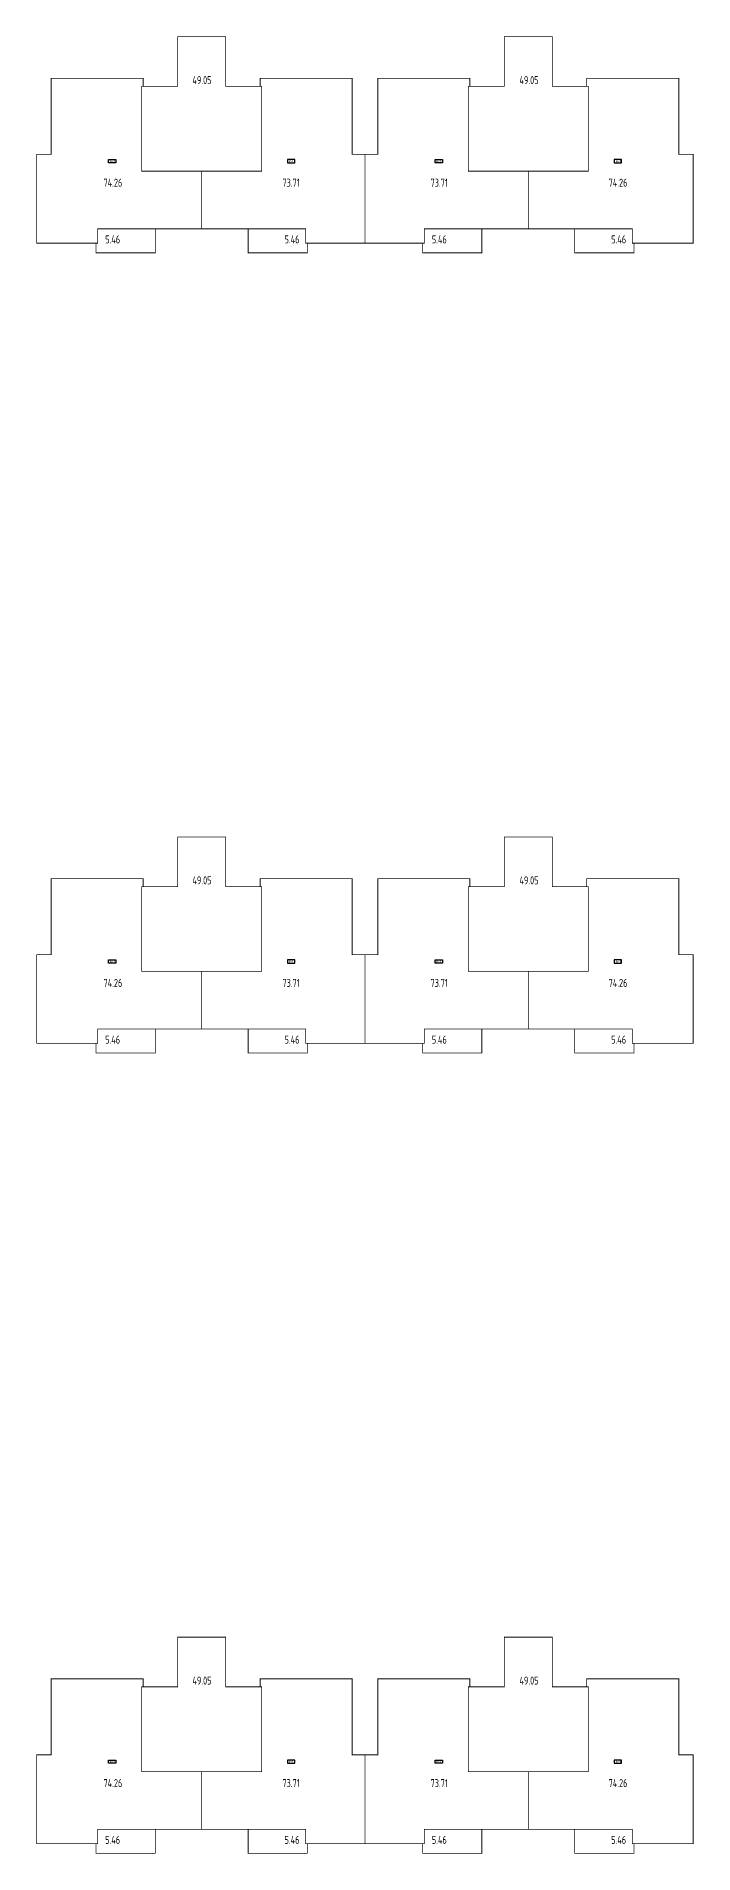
# Model space of a CAD drawing. Extents: x -624355 to 2378000, y 0 to 1700000.
# Drawn here: x 282120 to 323170, y 735000 to 848550 of the extents above; entities that cross this region are included whole.
import ezdxf

# ---------------------------------------------------------------- set-up
doc = ezdxf.new("R2010")
doc.units = 0
doc.header["$LTSCALE"] = 1000
doc.header["$MEASUREMENT"] = 0
for name, color, linetype, plot in [('X-Area-住宅公摊', 172, 'CONTINUOUS', False), ('X-Area-住宅套内', 212, 'CONTINUOUS', False), ('X-Area-住宅套内H', 223, 'CONTINUOUS', False), ('X-Area-户型编号', 212, 'CONTINUOUS', False)]:
    doc.layers.add(name, color=color, linetype=linetype, plot=plot)
doc.styles.add('TH-STYLE3', font='TSSDENG.shx', dxfattribs={"width": 0.7, "bigfont": 'TSSDCHN.shx'})

msp = doc.modelspace()

# ---------------------------------------------------------------- linework, layer by layer
at = {"layer": 'X-Area-住宅公摊', "const_width": 50}
for points in [[(290945, 845425), (288695, 845425), (288695, 840125), (296195, 840125), (296195, 845425), (293945, 845425), (293945, 848525), (290945, 848525)], [(314345, 845425), (316595, 845425), (316595, 840125), (309095, 840125), (309095, 845425), (311345, 845425), (311345, 848525), (314345, 848525)], [(290945, 795425), (288695, 795425), (288695, 790125), (296195, 790125), (296195, 795425), (293945, 795425), (293945, 798525), (290945, 798525)], [(314345, 795425), (316595, 795425), (316595, 790125), (309095, 790125), (309095, 795425), (311345, 795425), (311345, 798525), (314345, 798525)], [(290945, 745425), (288695, 745425), (288695, 740125), (296195, 740125), (296195, 745425), (293945, 745425), (293945, 748525), (290945, 748525)], [(314345, 745425), (316595, 745425), (316595, 740125), (309095, 740125), (309095, 745425), (311345, 745425), (311345, 748525), (314345, 748525)]]:
    msp.add_lwpolyline(points, close=True, dxfattribs=at)
at = {"layer": 'X-Area-住宅套内', "const_width": 50}
for points in [[(288795, 845425), (288795, 845925), (283045, 845925), (283045, 841175), (282145, 841175), (282145, 835625), (285945, 835625), (285945, 836525), (292445, 836525), (292445, 840125), (288695, 840125), (288695, 845425)], [(296095, 845425), (296095, 845925), (301845, 845925), (301845, 841175), (302645, 841175), (302645, 835625), (298945, 835625), (298945, 836525), (292445, 836525), (292445, 840125), (296195, 840125), (296195, 845425)], [(309195, 845425), (309195, 845925), (303445, 845925), (303445, 841175), (302645, 841175), (302645, 835625), (306345, 835625), (306345, 836525), (312845, 836525), (312845, 840125), (309095, 840125), (309095, 845425)], [(316495, 845425), (316495, 845925), (322245, 845925), (322245, 841175), (323145, 841175), (323145, 835625), (319345, 835625), (319345, 836525), (312845, 836525), (312845, 840125), (316595, 840125), (316595, 845425)], [(288795, 795425), (288795, 795925), (283045, 795925), (283045, 791175), (282145, 791175), (282145, 785625), (285945, 785625), (285945, 786525), (292445, 786525), (292445, 790125), (288695, 790125), (288695, 795425)], [(296095, 795425), (296095, 795925), (301845, 795925), (301845, 791175), (302645, 791175), (302645, 785625), (298945, 785625), (298945, 786525), (292445, 786525), (292445, 790125), (296195, 790125), (296195, 795425)], [(309195, 795425), (309195, 795925), (303445, 795925), (303445, 791175), (302645, 791175), (302645, 785625), (306345, 785625), (306345, 786525), (312845, 786525), (312845, 790125), (309095, 790125), (309095, 795425)], [(316495, 795425), (316495, 795925), (322245, 795925), (322245, 791175), (323145, 791175), (323145, 785625), (319345, 785625), (319345, 786525), (312845, 786525), (312845, 790125), (316595, 790125), (316595, 795425)], [(288795, 745425), (288795, 745925), (283045, 745925), (283045, 741175), (282145, 741175), (282145, 735625), (285945, 735625), (285945, 736525), (292445, 736525), (292445, 740125), (288695, 740125), (288695, 745425)], [(296095, 745425), (296095, 745925), (301845, 745925), (301845, 741175), (302645, 741175), (302645, 735625), (298945, 735625), (298945, 736525), (292445, 736525), (292445, 740125), (296195, 740125), (296195, 745425)], [(309195, 745425), (309195, 745925), (303445, 745925), (303445, 741175), (302645, 741175), (302645, 735625), (306345, 735625), (306345, 736525), (312845, 736525), (312845, 740125), (309095, 740125), (309095, 745425)], [(316495, 745425), (316495, 745925), (322245, 745925), (322245, 741175), (323145, 741175), (323145, 735625), (319345, 735625), (319345, 736525), (312845, 736525), (312845, 740125), (316595, 740125), (316595, 745425)]]:
    msp.add_lwpolyline(points, close=True, dxfattribs=at)
at = {"layer": 'X-Area-住宅套内H', "const_width": 50}
for points in [[(285845, 835625), (285845, 835025), (289545, 835025), (289545, 836525), (285945, 836525), (285945, 835625)], [(299045, 835625), (299045, 835025), (295345, 835025), (295345, 836525), (298945, 836525), (298945, 835625)], [(306245, 835625), (306245, 835025), (309945, 835025), (309945, 836525), (306345, 836525), (306345, 835625)], [(319445, 835625), (319445, 835025), (315745, 835025), (315745, 836525), (319345, 836525), (319345, 835625)], [(285845, 785625), (285845, 785025), (289545, 785025), (289545, 786525), (285945, 786525), (285945, 785625)], [(299045, 785625), (299045, 785025), (295345, 785025), (295345, 786525), (298945, 786525), (298945, 785625)], [(306245, 785625), (306245, 785025), (309945, 785025), (309945, 786525), (306345, 786525), (306345, 785625)], [(319445, 785625), (319445, 785025), (315745, 785025), (315745, 786525), (319345, 786525), (319345, 785625)], [(285845, 735625), (285845, 735025), (289545, 735025), (289545, 736525), (285945, 736525), (285945, 735625)], [(299045, 735625), (299045, 735025), (295345, 735025), (295345, 736525), (298945, 736525), (298945, 735625)], [(306245, 735625), (306245, 735025), (309945, 735025), (309945, 736525), (306345, 736525), (306345, 735625)], [(319445, 735625), (319445, 735025), (315745, 735025), (315745, 736525), (319345, 736525), (319345, 735625)]]:
    msp.add_lwpolyline(points, close=True, dxfattribs=at)
at = {"layer": 'X-Area-户型编号'}
for points in [[(286627, 840845), (287077, 840845), (287077, 840645), (286627, 840645)], [(298264, 840845), (297814, 840845), (297814, 840645), (298264, 840645)], [(307027, 840845), (307477, 840845), (307477, 840645), (307027, 840645)], [(318664, 840845), (318214, 840845), (318214, 840645), (318664, 840645)], [(286627, 790845), (287077, 790845), (287077, 790645), (286627, 790645)], [(298264, 790845), (297814, 790845), (297814, 790645), (298264, 790645)], [(307027, 790845), (307477, 790845), (307477, 790645), (307027, 790645)], [(318664, 790845), (318214, 790845), (318214, 790645), (318664, 790645)], [(286627, 740845), (287077, 740845), (287077, 740645), (286627, 740645)], [(298264, 740845), (297814, 740845), (297814, 740645), (298264, 740645)], [(307027, 740845), (307477, 740845), (307477, 740645), (307027, 740645)], [(318664, 740845), (318214, 740845), (318214, 740645), (318664, 740645)]]:
    msp.add_lwpolyline(points, close=True, dxfattribs=at)

# ---------------------------------------------------------------- texts
at = {"layer": 'X-Area-户型编号', "style": 'TH-STYLE3', "width": 0.7}
for s, height, p in [('49.05', 500, (291868, 845564)), ('49.05', 500, (312292, 845564)), ('B-1', 175, (286713, 840662)), ("B-1'", 175, (297884, 840662)), ("B-1'", 175, (307082, 840662)), ('B-1', 175, (318315, 840662)), ('74.26', 500, (286313, 839156)), ('73.71', 500, (297488, 839156)), ('73.71', 500, (306740, 839156)), ('74.26', 500, (317861, 839156)), ('5.46', 500, (286420, 835612)), ('5.46', 500, (297622, 835612)), ('5.46', 500, (306820, 835612)), ('5.46', 500, (318022, 835612)), ('49.05', 500, (291868, 795564)), ('49.05', 500, (312292, 795564)), ('B-1', 175, (286713, 790662)), ("B-1'", 175, (297884, 790662)), ("B-1'", 175, (307082, 790662)), ('B-1', 175, (318315, 790662)), ('74.26', 500, (286313, 789156)), ('73.71', 500, (297488, 789156)), ('73.71', 500, (306740, 789156)), ('74.26', 500, (317861, 789156)), ('5.46', 500, (286420, 785612)), ('5.46', 500, (297622, 785612)), ('5.46', 500, (306820, 785612)), ('5.46', 500, (318022, 785612)), ('49.05', 500, (291868, 745564)), ('49.05', 500, (312292, 745564)), ('B-1', 175, (286713, 740662)), ("B-1'", 175, (297884, 740662)), ("B-1'", 175, (307082, 740662)), ('B-1', 175, (318315, 740662)), ('74.26', 500, (286313, 739156)), ('73.71', 500, (297488, 739156)), ('73.71', 500, (306740, 739156)), ('74.26', 500, (317861, 739156)), ('5.46', 500, (286420, 735612)), ('5.46', 500, (297622, 735612)), ('5.46', 500, (306820, 735612)), ('5.46', 500, (318022, 735612))]:
    msp.add_text(s, height=height, dxfattribs=at).set_placement(p)

doc.saveas('drawing.dxf')
